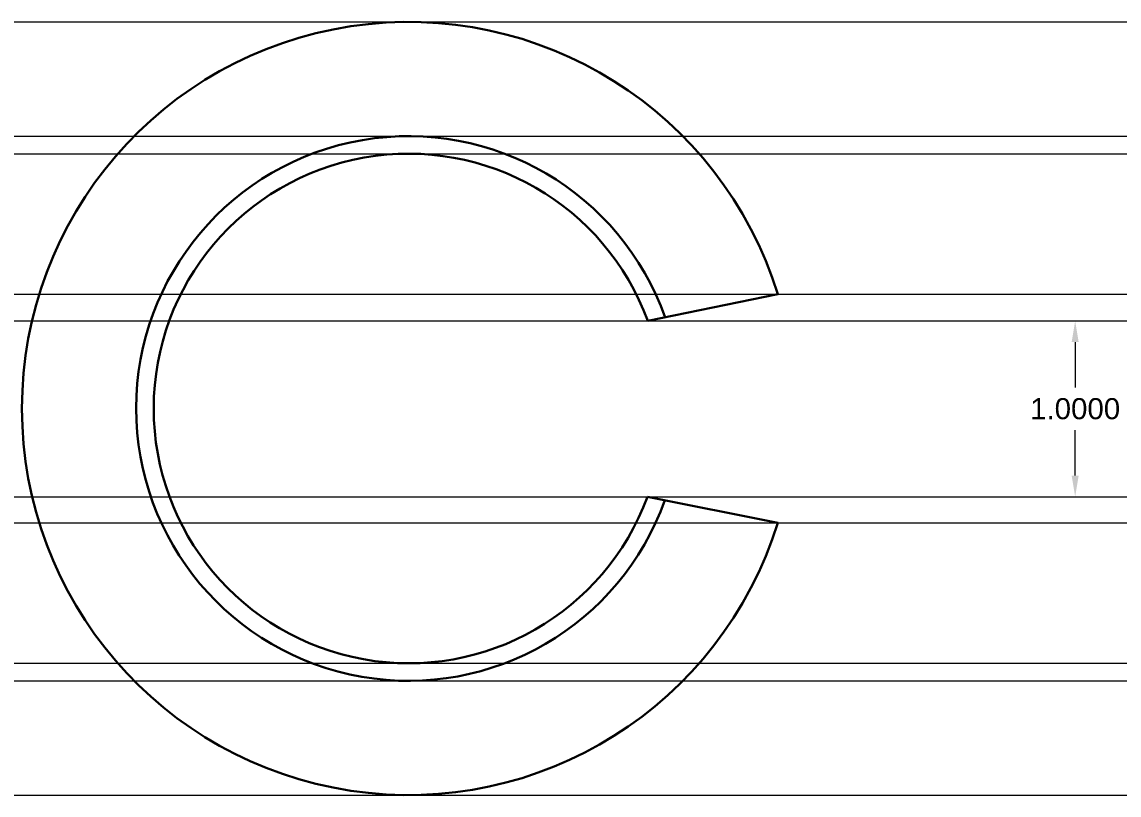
# Model space of a CAD drawing. Header units: inches. Extents: x 21 to 133, y 12 to 22.
# Drawn here: x 126.5 to 132.74, y 12.49 to 16.89 of the extents above; entities that cross this region are included whole.
import ezdxf

# ---------------------------------------------------------------- set-up
doc = ezdxf.new("R2010")
doc.units = ezdxf.units.IN
doc.header["$MEASUREMENT"] = 0
doc.linetypes.add('Amconstr', pattern=[9999, 9999, 0])
for name, color, linetype, lineweight in [('AM_0', 7, 'Continuous', 30), ('AM_5', 3, 'Continuous', 15), ('AM_CL', 1, 'Amconstr', 15)]:
    doc.layers.add(name, color=color, linetype=linetype, lineweight=lineweight)
doc.styles.get("Standard").update_dxf_attribs({"font": 'arial.ttf'})
doc.dimstyles.new('AM_ANSI$0', dxfattribs={"dimtxt": 0.12, "dimasz": 0.12, "dimexe": 0.1, "dimexo": 0.05, "dimgap": 0.06, "dimtad": 0, "dimtih": 1, "dimtoh": 1, "dimdec": 4, "dimzin": 7, "dimdsep": 46, "dimtxsty": 'Standard', "dimcen": 0, "dimclrd": 256, "dimclre": 256, "dimclrt": 2, "dimadec": 0, "dimazin": 2, "dimtp": 0.1, "dimtm": 0.1, "dimtfac": 0.71, "dimtdec": 4, "dimtofl": 0, "dimtmove": 0, "dimatfit": 3, "dimfxl": 1, "dimtolj": 1, "dimtzin": 7, "dimlwd": -1, "dimlwe": -1, "dimarcsym": 1})

# ---------------------------------------------------------------- blocks, each defined once
blk = doc.blocks.new('*D5')
at = {"layer": 'AM_5', "linetype": 'ByBlock', "transparency": 16777216}
for p, q in [((130.1093, 15.1898), (132.5918, 15.1898)), ((132.4918, 15.0698), (132.4918, 14.8111)), ((132.4918, 14.3098), (132.4918, 14.5685)), ((130.1079, 14.1898), (132.5918, 14.1898))]:
    blk.add_line(p, q, dxfattribs=at)
at = {"layer": 'AM_5', "transparency": 16777216}
for points in [[(132.4718, 15.0698), (132.5118, 15.0698), (132.4918, 15.1898)], [(132.4718, 14.3098), (132.5118, 14.3098), (132.4918, 14.1898)]]:
    blk.add_solid(points, dxfattribs=at)
at = {"layer": 'Defpoints', "color": 0, "transparency": 16777216}
for p in [(130.0593, 15.1898), (130.0579, 14.1898), (132.4918, 14.1898)]:
    blk.add_point(p, dxfattribs=at)
at = {"layer": 'AM_5', "color": 2, "transparency": 16777216, "insert": (132.4918, 14.6898), "char_height": 0.12, "attachment_point": 5}
blk.add_mtext('\\A1;1.0000', dxfattribs=at)

msp = doc.modelspace()

# ---------------------------------------------------------------- linework, layer by layer
at = {"layer": 'AM_0'}
for p, q in [((130.79934, 15.3417), (130.05931, 15.1898)), ((130.79934, 14.0417), (130.05792, 14.1898))]:
    msp.add_line(p, q, dxfattribs=at)
for radius, start, end in [(2.2, 17.184796, 342.815204), (1.55, 19.539918, 340.33088), (1.45, 20.091455, 339.748871)]:
    msp.add_arc((128.69755, 14.6917), radius, start, end, dxfattribs=at)
at = {"layer": 'AM_CL'}
for p in [(103.87888, 16.8917), (104.99059, 16.2417), (104.99059, 16.1417), (78.90173, 15.3417), (78.99487, 15.1898), (78.84421, 14.1898), (78.76152, 14.0417), (104.99059, 13.2417), (104.99059, 13.1417), (103.87888, 12.4917)]:
    msp.add_xline(p, (1, 0), dxfattribs=at)

# ---------------------------------------------------------------- dimensions: what is measured, and where the dimension line sits
at = {"layer": 'AM_5'}
dim = msp.add_linear_dim(base=(132.49183, 14.1898), p1=(130.05931, 15.1898), p2=(130.05792, 14.1898), angle=90, dimstyle='AM_ANSI$0', override={"dimpost": ''}, dxfattribs=at)
dim.commit()
dim.dimension.update_dxf_attribs({"geometry": '*D5', "text_midpoint": (132.49183, 14.6898)})

doc.saveas('drawing.dxf')
